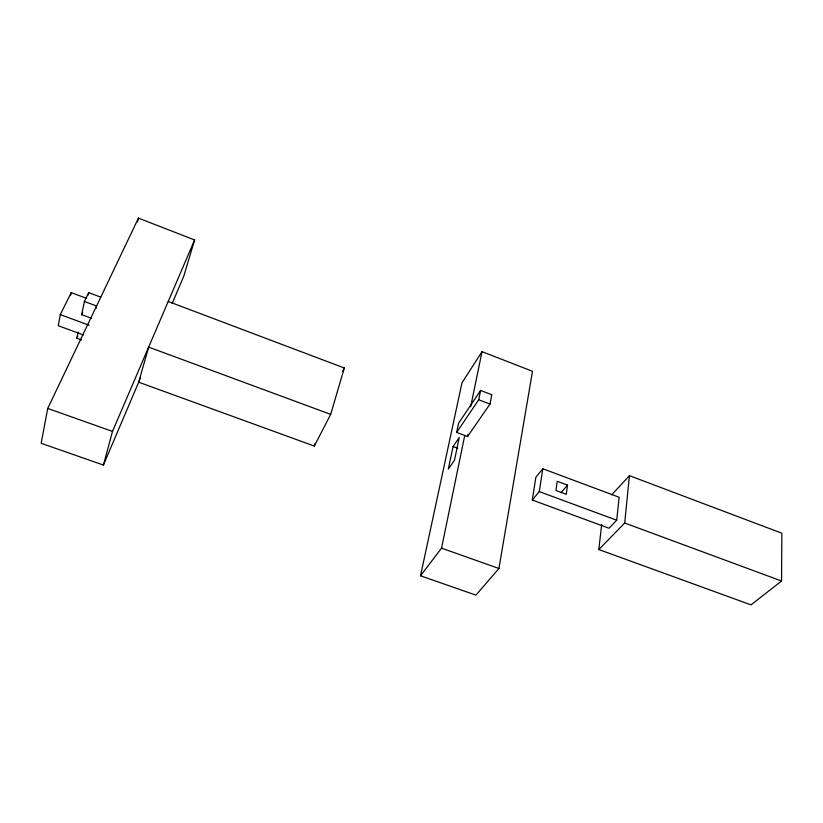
<?xml version="1.0" encoding="UTF-8"?>
<svg xmlns="http://www.w3.org/2000/svg" width="823" height="823" viewBox="0 0 823 823"><rect width="100%" height="100%" fill="white"/><g stroke="black" fill="none" stroke-linecap="round" stroke-linejoin="round"><path stroke-width="1.23" d="M601.675 524.395L598.825 549.538L750.998 604.874L781.562 581.007L781.85 533.222L629.43 475.663L611.705 494.829M598.825 549.538L624.698 523.037L629.43 475.663M616.725 520.229L619.133 497.257L542.789 468.75L535.855 477.289L532.286 500.024L609.01 528.243L616.725 520.229L539.281 491.609L532.286 500.024M567.52 485.128L566.265 494.284L555.916 490.457L557.233 481.301L567.52 485.128L561.121 492.576M539.281 491.609L542.789 468.75M498.913 568.498L532.491 371.276L482.031 351.658L461.991 382.777L420.522 575.781L475.931 595.132L498.913 568.498L441.55 548.139L420.522 575.781M86.775 298.44L71.251 292.638L60.295 314.602L58.268 325.702L83.483 334.971M172.172 303.492L183.714 276.363L194.609 239.956L138.439 218.126L47.734 408.434L41.15 443.319L103.42 465.057L140.558 377.788M70.778 295.128L71.251 292.638M489.994 404.062L491.804 394.731L480.581 390.441L458.576 423.269L456.642 432.435L467.557 436.519L489.994 404.062L478.698 399.762L456.642 432.435M478.698 399.762L480.581 390.441M467.557 436.519L468.02 434.225M81.539 339.93L76.858 338.202L78.113 332.081M81.631 314.931L84.409 301.465L88.709 292.628L100.776 297.144M441.55 548.139L464.748 435.511M470.684 406.727L482.031 351.658M88.195 295.076L88.709 292.628M453.082 446.529L448.298 469.141L454.471 460.263L459.224 437.538L453.082 446.529L457.814 448.288M96.024 308.43L96.558 305.991L84.409 301.465M137.544 221.881L138.439 218.126M103.42 465.057L112.494 431.417L194.609 239.956M330.671 414.381L148.654 347.111L138.686 382.191L314.314 446.066L330.671 414.381L344.323 367.984L168.221 301.485M314.314 446.066L315.034 443.669M76.858 338.202L77.897 336.021M82.763 312.442L81.693 314.643L91.291 318.203M342.625 371.348L344.323 367.984M47.734 408.434L112.494 431.417M624.698 523.037L781.562 581.007M60.295 314.602L89.059 325.229"/></g></svg>
